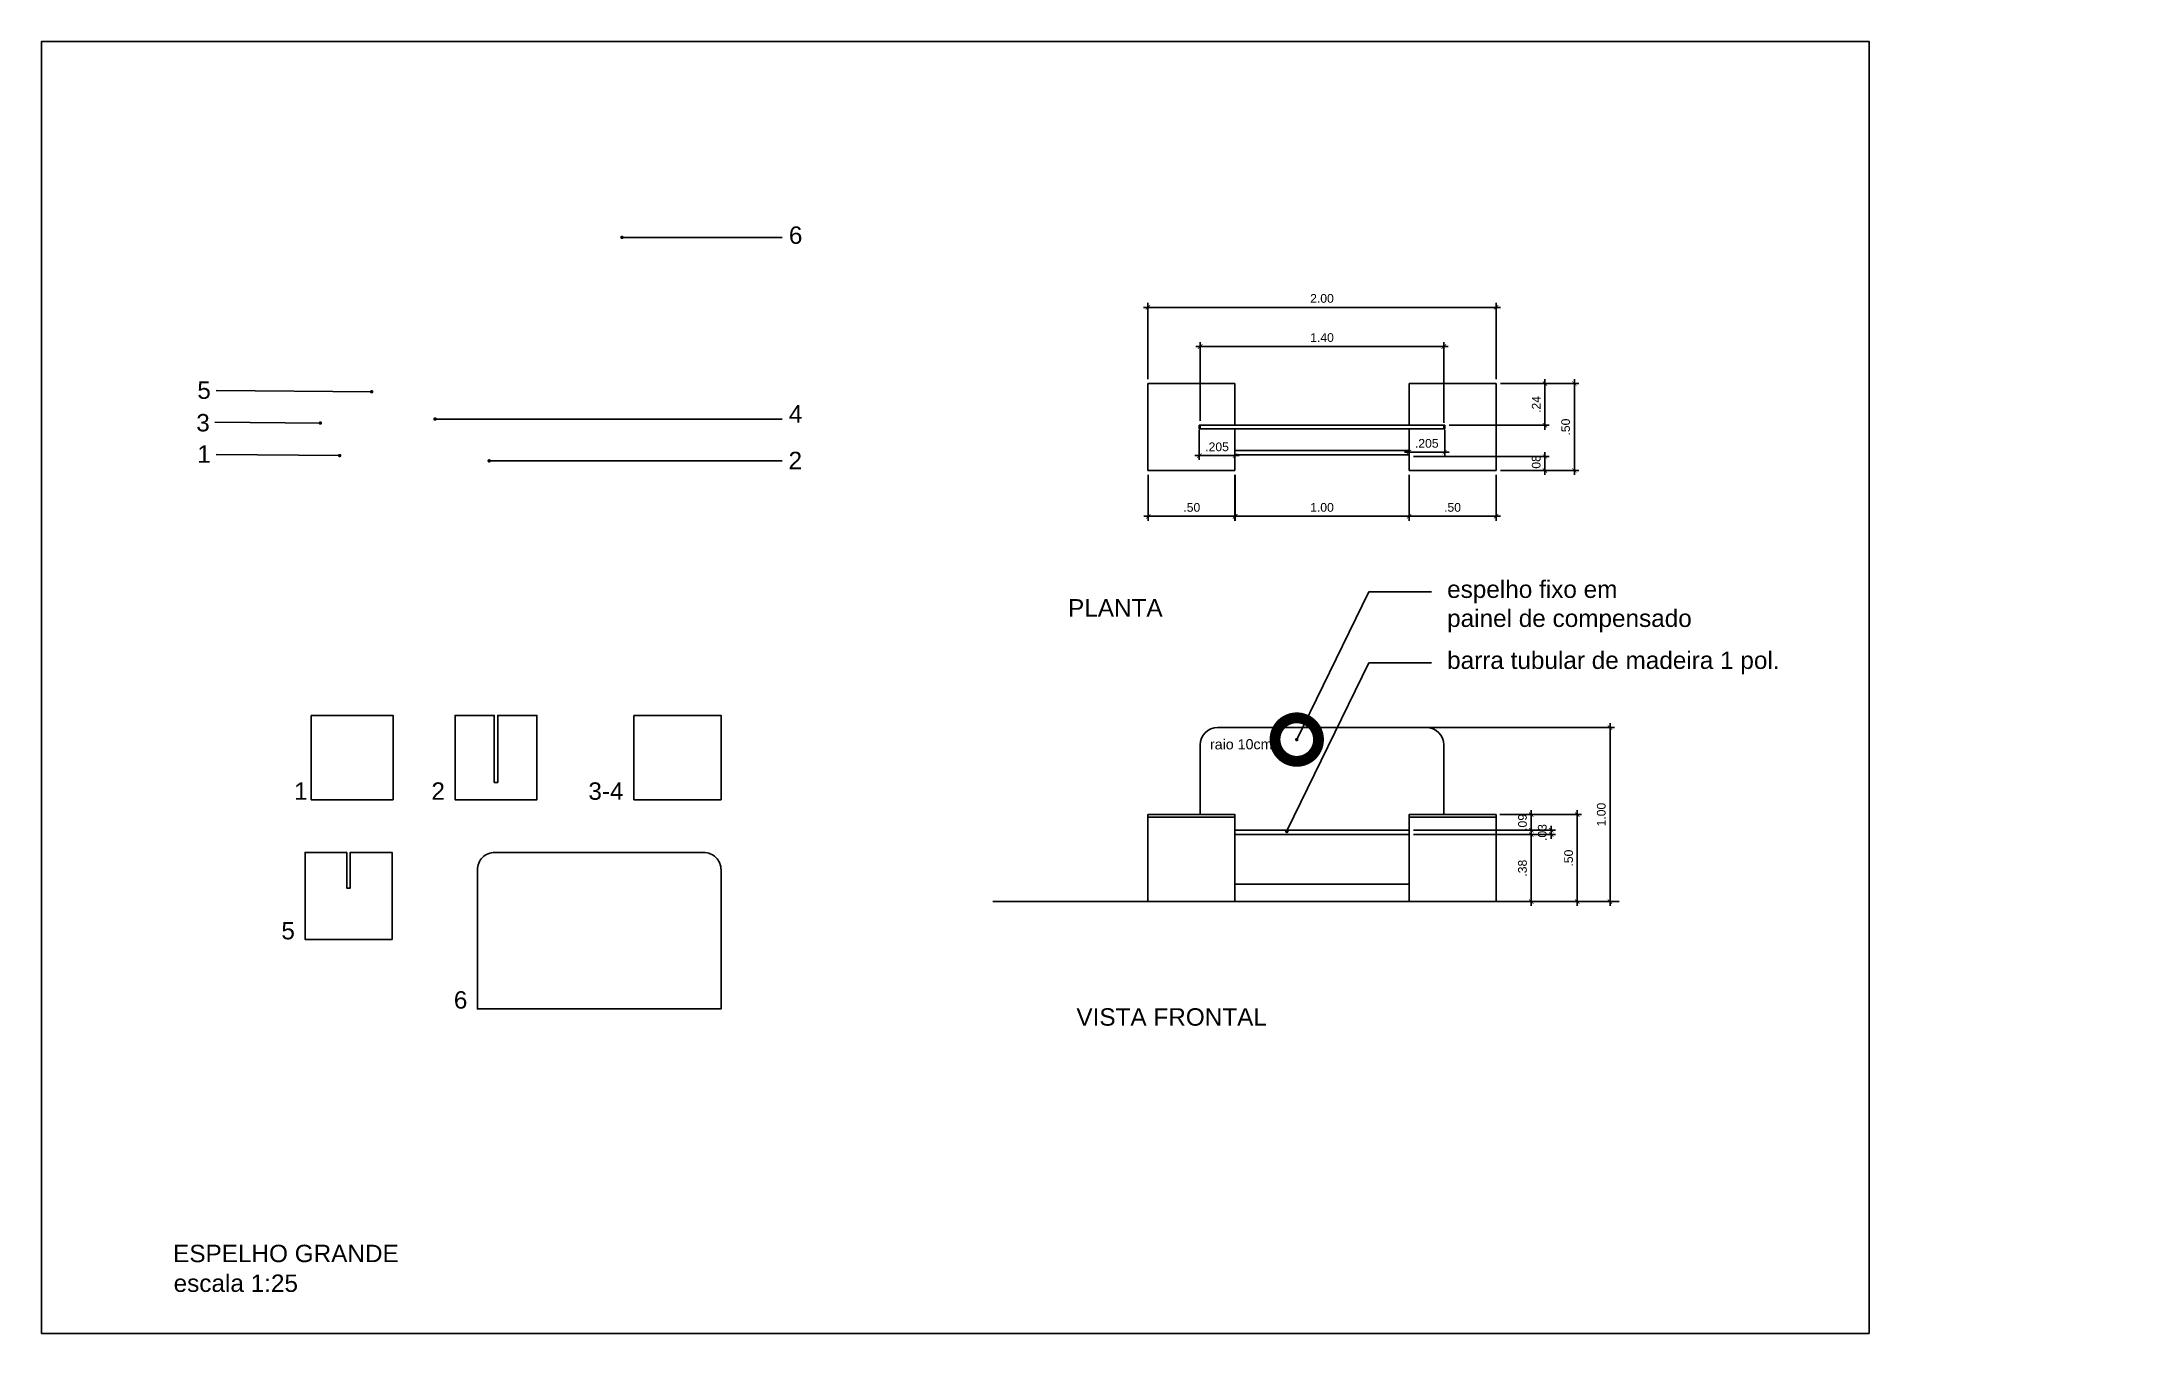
# Model space of a CAD drawing. Header units: metres. Extents: x 0.7 to 73.1, y 0.9 to 38.5.
# Drawn here: x 0.74 to 12.66, y 0.93 to 8.35 of the extents above; entities outside this region: 5.
import ezdxf
from ezdxf import colors
from ezdxf.entities.mleader import LeaderData, LeaderLine
from ezdxf.math import Vec2, Vec3

# ---------------------------------------------------------------- set-up
doc = ezdxf.new("R2010")
doc.units = ezdxf.units.M
doc.header["$LTSCALE"] = 0.05
doc.header["$MEASUREMENT"] = 0
for name, color, linetype in [('2D-CHAMADAS', 7, 'Continuous'), ('AR-MOBILIARIO', 7, 'Continuous'), ('FLIP_COTA', 1, 'Continuous'), ('FLIP_TXT_02', 2, 'Continuous'), ('FLIP_TXT_03', 1, 'Continuous'), ('UR-CALÇADAS', 7, 'Continuous')]:
    doc.layers.add(name, color=color, linetype=linetype)
doc.styles.add('080-ARIAL-100', font='arial.ttf', dxfattribs={"height": 0.175})
doc.styles.add('Arial', font='arial.ttf')
doc.dimstyles.new('PADR025', dxfattribs={"dimscale": 0, "dimtxt": 0.05, "dimasz": 0.025, "dimexe": 0.025, "dimexo": 0.025, "dimgap": 0.025, "dimtad": 1, "dimzin": 5, "dimdsep": 46, "dimtxsty": 'Arial', "dimblk1": 'ARCHTICK', "dimblk2": 'ARCHTICK', "dimsah": 1, "dimcen": 0.025, "dimdle": 0.025, "dimclrd": 12, "dimclre": 12, "dimclrt": 12, "dimadec": 0, "dimazin": 0, "dimtfac": 1, "dimtix": 1, "dimtmove": 2, "dimatfit": 3, "dimldrblk": 'ORIGIN', "dimfxl": 0.05, "dimtolj": 1, "dimtzin": 5, "dimarcsym": 0})
pattern_1 = [(10, (0, 0), (-0.01562834, 0.0886327), [])]

# ---------------------------------------------------------------- blocks, each defined once
blk = doc.blocks.new('_ArchTick')
at = {"color": 0, "linetype": 'ByBlock', "const_width": 0.15}
blk.add_lwpolyline([(-0.5, -0.5), (0.5, 0.5)], dxfattribs=at)
blk = doc.blocks.new('*D137')
at = {"layer": 'DEFPOINTS', "color": 0, "ltscale": 10, "transparency": 16777216}
for p in [(8.599, 5.888), (9.099, 5.888), (9.099, 5.625)]:
    blk.add_point(p, dxfattribs=at)
at = {"layer": 'FLIP_COTA', "color": 12, "lineweight": -2, "ltscale": 10, "transparency": 16777216}
for p, q in [((8.599, 5.863), (8.599, 5.6)), ((9.099, 5.863), (9.099, 5.6)), ((8.574, 5.625), (9.124, 5.625))]:
    blk.add_line(p, q, dxfattribs=at)
at = {"layer": 'FLIP_COTA', "color": 12, "lineweight": -2, "ltscale": 10, "transparency": 16777216, "xscale": 0.025, "yscale": 0.025, "zscale": 0.025, "rotation": 180}
blk.add_blockref('_ArchTick', (8.599, 5.625), dxfattribs=at)
at = {"layer": 'FLIP_COTA', "color": 12, "lineweight": -2, "ltscale": 10, "transparency": 16777216, "xscale": 0.025, "yscale": 0.025, "zscale": 0.025}
blk.add_blockref('_ArchTick', (9.099, 5.625), dxfattribs=at)
at = {"layer": 'FLIP_COTA', "color": 12, "ltscale": 10, "transparency": 16777216, "insert": (8.849, 5.676), "char_height": 0.05, "attachment_point": 5, "style": 'Arial'}
blk.add_mtext('\\A1;.50', dxfattribs=at)
blk = doc.blocks.new('_Origin')
at = {"color": 0, "linetype": 'ByBlock', "lineweight": -2}
blk.add_line((0, 0), (-1, 0), dxfattribs=at)
blk.add_circle((0, 0), 0.5, dxfattribs=at)
blk = doc.blocks.new('*D138')
at = {"layer": 'DEFPOINTS', "color": 0, "ltscale": 10, "transparency": 16777216}
for p in [(7.599, 5.888), (8.599, 5.888), (8.599, 5.625)]:
    blk.add_point(p, dxfattribs=at)
at = {"layer": 'FLIP_COTA', "color": 12, "lineweight": -2, "ltscale": 10, "transparency": 16777216}
for p, q in [((7.599, 5.863), (7.599, 5.6)), ((8.599, 5.863), (8.599, 5.6)), ((7.574, 5.625), (8.624, 5.625))]:
    blk.add_line(p, q, dxfattribs=at)
at = {"layer": 'FLIP_COTA', "color": 12, "lineweight": -2, "ltscale": 10, "transparency": 16777216, "xscale": 0.025, "yscale": 0.025, "zscale": 0.025, "rotation": 180}
blk.add_blockref('_ArchTick', (7.599, 5.625), dxfattribs=at)
at = {"layer": 'FLIP_COTA', "color": 12, "lineweight": -2, "ltscale": 10, "transparency": 16777216, "xscale": 0.025, "yscale": 0.025, "zscale": 0.025}
blk.add_blockref('_ArchTick', (8.599, 5.625), dxfattribs=at)
at = {"layer": 'FLIP_COTA', "color": 12, "ltscale": 10, "transparency": 16777216, "insert": (8.099, 5.676), "char_height": 0.05, "attachment_point": 5, "style": 'Arial'}
blk.add_mtext('\\A1;1.00', dxfattribs=at)
blk = doc.blocks.new('*D139')
at = {"layer": 'DEFPOINTS', "color": 0, "ltscale": 10, "transparency": 16777216}
for p in [(8.799, 6.601), (7.399, 6.148), (8.799, 6.138)]:
    blk.add_point(p, dxfattribs=at)
at = {"layer": 'FLIP_COTA', "color": 12, "lineweight": -2, "ltscale": 10, "transparency": 16777216}
for p, q in [((7.374, 6.601), (8.824, 6.601)), ((7.399, 6.173), (7.399, 6.626)), ((8.799, 6.163), (8.799, 6.626))]:
    blk.add_line(p, q, dxfattribs=at)
at = {"layer": 'FLIP_COTA', "color": 12, "lineweight": -2, "ltscale": 10, "transparency": 16777216, "xscale": 0.025, "yscale": 0.025, "zscale": 0.025, "rotation": 180}
blk.add_blockref('_ArchTick', (7.399, 6.601), dxfattribs=at)
at = {"layer": 'FLIP_COTA', "color": 12, "lineweight": -2, "ltscale": 10, "transparency": 16777216, "xscale": 0.025, "yscale": 0.025, "zscale": 0.025}
blk.add_blockref('_ArchTick', (8.799, 6.601), dxfattribs=at)
at = {"layer": 'FLIP_COTA', "color": 12, "ltscale": 10, "transparency": 16777216, "insert": (8.099, 6.652), "char_height": 0.05, "attachment_point": 5, "style": 'Arial'}
blk.add_mtext('\\A1;1.40', dxfattribs=at)
blk = doc.blocks.new('*D140')
at = {"layer": 'DEFPOINTS', "color": 0, "ltscale": 10, "transparency": 16777216}
for p in [(7.394, 6.148), (7.599, 6.148), (7.599, 5.974)]:
    blk.add_point(p, dxfattribs=at)
at = {"layer": 'FLIP_COTA', "color": 12, "lineweight": -2, "ltscale": 10, "transparency": 16777216}
for p, q in [((7.394, 6.123), (7.394, 5.949)), ((7.599, 6.123), (7.599, 5.949)), ((7.369, 5.974), (7.624, 5.974))]:
    blk.add_line(p, q, dxfattribs=at)
at = {"layer": 'FLIP_COTA', "color": 12, "lineweight": -2, "ltscale": 10, "transparency": 16777216, "xscale": 0.025, "yscale": 0.025, "zscale": 0.025, "rotation": 180}
blk.add_blockref('_ArchTick', (7.394, 5.974), dxfattribs=at)
at = {"layer": 'FLIP_COTA', "color": 12, "lineweight": -2, "ltscale": 10, "transparency": 16777216, "xscale": 0.025, "yscale": 0.025, "zscale": 0.025}
blk.add_blockref('_ArchTick', (7.599, 5.974), dxfattribs=at)
at = {"layer": 'FLIP_COTA', "color": 12, "ltscale": 10, "transparency": 16777216, "insert": (7.496, 6.024), "char_height": 0.05, "attachment_point": 5, "style": 'Arial'}
blk.add_mtext('\\A1;.205', dxfattribs=at)
blk = doc.blocks.new('*D141')
at = {"layer": 'DEFPOINTS', "color": 0, "ltscale": 10, "transparency": 16777216}
for p in [(7.101, 5.888), (7.601, 5.888), (7.601, 5.625)]:
    blk.add_point(p, dxfattribs=at)
at = {"layer": 'FLIP_COTA', "color": 12, "lineweight": -2, "ltscale": 10, "transparency": 16777216}
for p, q in [((7.101, 5.863), (7.101, 5.6)), ((7.601, 5.863), (7.601, 5.6)), ((7.076, 5.625), (7.626, 5.625))]:
    blk.add_line(p, q, dxfattribs=at)
at = {"layer": 'FLIP_COTA', "color": 12, "lineweight": -2, "ltscale": 10, "transparency": 16777216, "xscale": 0.025, "yscale": 0.025, "zscale": 0.025, "rotation": 180}
blk.add_blockref('_ArchTick', (7.101, 5.625), dxfattribs=at)
at = {"layer": 'FLIP_COTA', "color": 12, "lineweight": -2, "ltscale": 10, "transparency": 16777216, "xscale": 0.025, "yscale": 0.025, "zscale": 0.025}
blk.add_blockref('_ArchTick', (7.601, 5.625), dxfattribs=at)
at = {"layer": 'FLIP_COTA', "color": 12, "ltscale": 10, "transparency": 16777216, "insert": (7.351, 5.676), "char_height": 0.05, "attachment_point": 5, "style": 'Arial'}
blk.add_mtext('\\A1;.50', dxfattribs=at)
blk = doc.blocks.new('*D142')
at = {"layer": 'DEFPOINTS', "color": 0, "ltscale": 10, "transparency": 16777216}
for p in [(8.599, 6.148), (8.804, 6.148), (8.804, 5.994)]:
    blk.add_point(p, dxfattribs=at)
at = {"layer": 'FLIP_COTA', "color": 12, "lineweight": -2, "ltscale": 10, "transparency": 16777216}
for p, q in [((8.599, 6.123), (8.599, 5.969)), ((8.804, 6.123), (8.804, 5.969)), ((8.574, 5.994), (8.829, 5.994))]:
    blk.add_line(p, q, dxfattribs=at)
at = {"layer": 'FLIP_COTA', "color": 12, "lineweight": -2, "ltscale": 10, "transparency": 16777216, "xscale": 0.025, "yscale": 0.025, "zscale": 0.025, "rotation": 180}
blk.add_blockref('_ArchTick', (8.599, 5.994), dxfattribs=at)
at = {"layer": 'FLIP_COTA', "color": 12, "lineweight": -2, "ltscale": 10, "transparency": 16777216, "xscale": 0.025, "yscale": 0.025, "zscale": 0.025}
blk.add_blockref('_ArchTick', (8.804, 5.994), dxfattribs=at)
at = {"layer": 'FLIP_COTA', "color": 12, "ltscale": 10, "transparency": 16777216, "insert": (8.701, 6.044), "char_height": 0.05, "attachment_point": 5, "style": 'Arial'}
blk.add_mtext('\\A1;.205', dxfattribs=at)
blk = doc.blocks.new('_DotSmall')
at = {"color": 0, "linetype": 'ByBlock', "const_width": 0.5}
blk.add_lwpolyline([(-0.0625, 0, 1), (0.0625, 0, 1)], format="xyb", close=True, dxfattribs=at)
blk = doc.blocks.new('*D143')
at = {"layer": 'DEFPOINTS', "color": 0, "ltscale": 10, "transparency": 16777216}
for p in [(9.099, 6.826), (7.099, 6.388), (9.099, 6.388)]:
    blk.add_point(p, dxfattribs=at)
at = {"layer": 'FLIP_COTA', "color": 12, "lineweight": -2, "ltscale": 10, "transparency": 16777216}
for p, q in [((7.074, 6.826), (9.124, 6.826)), ((7.099, 6.413), (7.099, 6.851)), ((9.099, 6.413), (9.099, 6.851))]:
    blk.add_line(p, q, dxfattribs=at)
at = {"layer": 'FLIP_COTA', "color": 12, "lineweight": -2, "ltscale": 10, "transparency": 16777216, "xscale": 0.025, "yscale": 0.025, "zscale": 0.025, "rotation": 180}
blk.add_blockref('_ArchTick', (7.099, 6.826), dxfattribs=at)
at = {"layer": 'FLIP_COTA', "color": 12, "lineweight": -2, "ltscale": 10, "transparency": 16777216, "xscale": 0.025, "yscale": 0.025, "zscale": 0.025}
blk.add_blockref('_ArchTick', (9.099, 6.826), dxfattribs=at)
at = {"layer": 'FLIP_COTA', "color": 12, "ltscale": 10, "transparency": 16777216, "insert": (8.099, 6.877), "char_height": 0.05, "attachment_point": 5, "style": 'Arial'}
blk.add_mtext('\\A1;2.00', dxfattribs=at)
blk = doc.blocks.new('*D162')
at = {"layer": 'DEFPOINTS', "color": 0, "ltscale": 10, "transparency": 16777216}
for p in [(9.099, 3.911), (9.566, 3.911), (9.099, 3.411)]:
    blk.add_point(p, dxfattribs=at)
at = {"layer": 'FLIP_COTA', "color": 12, "lineweight": -2, "ltscale": 10, "transparency": 16777216}
for p, q in [((9.566, 3.386), (9.566, 3.936)), ((9.124, 3.911), (9.591, 3.911)), ((9.124, 3.411), (9.591, 3.411))]:
    blk.add_line(p, q, dxfattribs=at)
at = {"layer": 'FLIP_COTA', "color": 12, "lineweight": -2, "ltscale": 10, "transparency": 16777216, "xscale": 0.025, "yscale": 0.025, "zscale": 0.025}
for p, rotation in [((9.566, 3.911), 90), ((9.566, 3.411), 270)]:
    blk.add_blockref('_ArchTick', p, dxfattribs=dict(at, rotation=rotation))
at = {"layer": 'FLIP_COTA', "color": 12, "ltscale": 10, "transparency": 16777216, "insert": (9.516, 3.661), "char_height": 0.05, "attachment_point": 5, "rotation": 90, "style": 'Arial'}
blk.add_mtext('\\A1;.50', dxfattribs=at)
blk = doc.blocks.new('*D163')
at = {"layer": 'DEFPOINTS', "color": 0, "ltscale": 10, "transparency": 16777216}
for p in [(8.609, 4.411), (9.754, 4.411), (9.543, 3.411)]:
    blk.add_point(p, dxfattribs=at)
at = {"layer": 'FLIP_COTA', "color": 12, "lineweight": -2, "ltscale": 10, "transparency": 16777216}
for p, q in [((8.634, 4.411), (9.779, 4.411)), ((9.754, 3.386), (9.754, 4.436)), ((9.568, 3.411), (9.779, 3.411))]:
    blk.add_line(p, q, dxfattribs=at)
at = {"layer": 'FLIP_COTA', "color": 12, "lineweight": -2, "ltscale": 10, "transparency": 16777216, "xscale": 0.025, "yscale": 0.025, "zscale": 0.025}
for p, rotation in [((9.754, 4.411), 90), ((9.754, 3.411), 270)]:
    blk.add_blockref('_ArchTick', p, dxfattribs=dict(at, rotation=rotation))
at = {"layer": 'FLIP_COTA', "color": 12, "ltscale": 10, "transparency": 16777216, "insert": (9.704, 3.911), "char_height": 0.05, "attachment_point": 5, "rotation": 90, "style": 'Arial'}
blk.add_mtext('\\A1;1.00', dxfattribs=at)
blk = doc.blocks.new('*D164')
at = {"layer": 'DEFPOINTS', "color": 0, "ltscale": 10, "transparency": 16777216}
for p in [(9.096, 3.911), (9.1, 3.821), (9.301, 3.911)]:
    blk.add_point(p, dxfattribs=at)
at = {"layer": 'FLIP_COTA', "color": 12, "lineweight": -2, "ltscale": 10, "transparency": 16777216}
for p, q in [((9.301, 3.911), (9.301, 3.936)), ((9.121, 3.911), (9.326, 3.911)), ((9.125, 3.821), (9.326, 3.821)), ((9.301, 3.821), (9.301, 3.911)), ((9.301, 3.821), (9.301, 3.796))]:
    blk.add_line(p, q, dxfattribs=at)
at = {"layer": 'FLIP_COTA', "color": 12, "lineweight": -2, "ltscale": 10, "transparency": 16777216, "xscale": 0.025, "yscale": 0.025, "zscale": 0.025}
for p, rotation in [((9.301, 3.911), 270), ((9.301, 3.821), 90)]:
    blk.add_blockref('_ArchTick', p, dxfattribs=dict(at, rotation=rotation))
at = {"layer": 'FLIP_COTA', "color": 12, "ltscale": 10, "transparency": 16777216, "insert": (9.251, 3.866), "char_height": 0.05, "attachment_point": 5, "rotation": 90, "style": 'Arial'}
blk.add_mtext('\\A1;.09', dxfattribs=at)
blk = doc.blocks.new('*D165')
at = {"layer": 'DEFPOINTS', "color": 0, "ltscale": 10, "transparency": 16777216}
for p in [(8.599, 3.821), (9.416, 3.821), (8.599, 3.796)]:
    blk.add_point(p, dxfattribs=at)
at = {"layer": 'FLIP_COTA', "color": 12, "lineweight": -2, "ltscale": 10, "transparency": 16777216}
for p, q in [((8.624, 3.821), (9.441, 3.821)), ((9.416, 3.821), (9.416, 3.846)), ((9.416, 3.796), (9.416, 3.821)), ((8.624, 3.796), (9.441, 3.796)), ((9.416, 3.796), (9.416, 3.771))]:
    blk.add_line(p, q, dxfattribs=at)
at = {"layer": 'FLIP_COTA', "color": 12, "lineweight": -2, "ltscale": 10, "transparency": 16777216, "xscale": 0.025, "yscale": 0.025, "zscale": 0.025}
for p, rotation in [((9.416, 3.821), 270), ((9.416, 3.796), 90)]:
    blk.add_blockref('_ArchTick', p, dxfattribs=dict(at, rotation=rotation))
at = {"layer": 'FLIP_COTA', "color": 12, "ltscale": 10, "transparency": 16777216, "insert": (9.365, 3.808), "char_height": 0.05, "attachment_point": 5, "rotation": 90, "style": 'Arial'}
blk.add_mtext('\\A1;.03', dxfattribs=at)
blk = doc.blocks.new('*D161')
at = {"layer": 'DEFPOINTS', "color": 0, "ltscale": 10, "transparency": 16777216}
for p in [(9.096, 3.796), (9.301, 3.796), (9.1, 3.411)]:
    blk.add_point(p, dxfattribs=at)
at = {"layer": 'FLIP_COTA', "color": 12, "lineweight": -2, "ltscale": 10, "transparency": 16777216}
for p, q in [((9.301, 3.386), (9.301, 3.821)), ((9.121, 3.796), (9.326, 3.796)), ((9.125, 3.411), (9.326, 3.411))]:
    blk.add_line(p, q, dxfattribs=at)
at = {"layer": 'FLIP_COTA', "color": 12, "lineweight": -2, "ltscale": 10, "transparency": 16777216, "xscale": 0.025, "yscale": 0.025, "zscale": 0.025}
for p, rotation in [((9.301, 3.796), 90), ((9.301, 3.411), 270)]:
    blk.add_blockref('_ArchTick', p, dxfattribs=dict(at, rotation=rotation))
at = {"layer": 'FLIP_COTA', "color": 12, "ltscale": 10, "transparency": 16777216, "insert": (9.251, 3.603), "char_height": 0.05, "attachment_point": 5, "rotation": 90, "style": 'Arial'}
blk.add_mtext('\\A1;.38', dxfattribs=at)
blk = doc.blocks.new('*D166')
at = {"layer": 'DEFPOINTS', "color": 0, "ltscale": 10, "transparency": 16777216}
for p in [(8.599, 5.969), (9.38, 5.969), (9.099, 5.888)]:
    blk.add_point(p, dxfattribs=at)
at = {"layer": 'FLIP_COTA', "color": 12, "lineweight": -2, "ltscale": 10, "transparency": 16777216}
for p, q in [((8.624, 5.969), (9.405, 5.969)), ((9.38, 5.969), (9.38, 5.994)), ((9.38, 5.888), (9.38, 5.969)), ((9.124, 5.888), (9.405, 5.888)), ((9.38, 5.888), (9.38, 5.863))]:
    blk.add_line(p, q, dxfattribs=at)
at = {"layer": 'FLIP_COTA', "color": 12, "lineweight": -2, "ltscale": 10, "transparency": 16777216, "xscale": 0.025, "yscale": 0.025, "zscale": 0.025}
for p, rotation in [((9.38, 5.969), 270), ((9.38, 5.888), 90)]:
    blk.add_blockref('_ArchTick', p, dxfattribs=dict(at, rotation=rotation))
at = {"layer": 'FLIP_COTA', "color": 12, "ltscale": 10, "transparency": 16777216, "insert": (9.33, 5.928), "char_height": 0.05, "attachment_point": 5, "rotation": 90, "style": 'Arial'}
blk.add_mtext('\\A1;.08', dxfattribs=at)
blk = doc.blocks.new('*D167')
at = {"layer": 'DEFPOINTS', "color": 0, "ltscale": 10, "transparency": 16777216}
for p in [(9.268, 6.388), (9.549, 6.388), (9.268, 5.888)]:
    blk.add_point(p, dxfattribs=at)
at = {"layer": 'FLIP_COTA', "color": 12, "lineweight": -2, "ltscale": 10, "transparency": 16777216}
for p, q in [((9.293, 6.388), (9.574, 6.388)), ((9.549, 5.863), (9.549, 6.413)), ((9.293, 5.888), (9.574, 5.888))]:
    blk.add_line(p, q, dxfattribs=at)
at = {"layer": 'FLIP_COTA', "color": 12, "lineweight": -2, "ltscale": 10, "transparency": 16777216, "xscale": 0.025, "yscale": 0.025, "zscale": 0.025}
for p, rotation in [((9.549, 6.388), 90), ((9.549, 5.888), 270)]:
    blk.add_blockref('_ArchTick', p, dxfattribs=dict(at, rotation=rotation))
at = {"layer": 'FLIP_COTA', "color": 12, "ltscale": 10, "transparency": 16777216, "insert": (9.499, 6.138), "char_height": 0.05, "attachment_point": 5, "rotation": 90, "style": 'Arial'}
blk.add_mtext('\\A1;.50', dxfattribs=at)
blk = doc.blocks.new('*D168')
at = {"layer": 'DEFPOINTS', "color": 0, "ltscale": 10, "transparency": 16777216}
for p in [(9.099, 6.388), (9.38, 6.388), (8.804, 6.148)]:
    blk.add_point(p, dxfattribs=at)
at = {"layer": 'FLIP_COTA', "color": 12, "lineweight": -2, "ltscale": 10, "transparency": 16777216}
for p, q in [((9.124, 6.388), (9.405, 6.388)), ((9.38, 6.123), (9.38, 6.413)), ((8.829, 6.148), (9.405, 6.148))]:
    blk.add_line(p, q, dxfattribs=at)
at = {"layer": 'FLIP_COTA', "color": 12, "lineweight": -2, "ltscale": 10, "transparency": 16777216, "xscale": 0.025, "yscale": 0.025, "zscale": 0.025}
for p, rotation in [((9.38, 6.388), 90), ((9.38, 6.148), 270)]:
    blk.add_blockref('_ArchTick', p, dxfattribs=dict(at, rotation=rotation))
at = {"layer": 'FLIP_COTA', "color": 12, "ltscale": 10, "transparency": 16777216, "insert": (9.33, 6.268), "char_height": 0.05, "attachment_point": 5, "rotation": 90, "style": 'Arial'}
blk.add_mtext('\\A1;.24', dxfattribs=at)

msp = doc.modelspace()

# ---------------------------------------------------------------- hatches: boundary and pattern name
at = {"layer": 'AR-MOBILIARIO', "linetype": 'Continuous', "lineweight": 0, "true_color": 0x5d5d5d}
h = msp.add_hatch(dxfattribs=at)
h.set_pattern_fill('MADEIRA_1', color=251, style=0, pattern_type=2)
h.set_pattern_definition(pattern_1)
h.paths.add_polyline_path([(35.991, 24.851), (35.978, 24.867), (35.532, 24.762), (35.533, 24.751), (35.539, 24.746), (35.547, 24.747)])
h = msp.add_hatch(dxfattribs=at)
h.set_pattern_fill('MADEIRA_1', color=251, style=0, pattern_type=2)
h.set_pattern_definition(pattern_1)
h.paths.add_polyline_path([(35.53, 24.777), (35.537, 24.764), (35.544, 24.765)])
h = msp.add_hatch(dxfattribs=at)
h.set_pattern_fill('MADEIRA_1', color=251, style=0, pattern_type=2)
h.set_pattern_definition(pattern_1)
h.paths.add_polyline_path([(35.532, 24.762), (35.537, 24.764), (35.53, 24.777)])
h = msp.add_hatch(dxfattribs=at)
h.set_pattern_fill('MADEIRA_1', color=251, style=0, pattern_type=2)
h.set_pattern_definition(pattern_1)
h.paths.add_polyline_path([(35.863, 24.471), (35.865, 24.493), (35.858, 24.499), (35.841, 24.489)])
at = {"layer": 'UR-CALÇADAS', "linetype": 'Continuous', "lineweight": 0, "true_color": 0x55697f}
msp.add_hatch(color=147, dxfattribs=at).paths.add_polyline_path([(73.119, 38.452), (73.103, 38.424, 0.005311)])

# ---------------------------------------------------------------- linework, layer by layer
at = {"layer": '2D-CHAMADAS', "color": 1}
for p, q in [((4.077, 7.228), (4.997, 7.228)), ((1.746, 6.348), (2.639, 6.341)), ((1.737, 6.167), (2.344, 6.161)), ((3.003, 6.184), (4.997, 6.184)), ((7.399, 6.128), (7.399, 6.148)), ((7.399, 6.148), (8.799, 6.148)), ((8.799, 6.128), (7.399, 6.128)), ((8.799, 6.148), (8.799, 6.128)), ((1.746, 5.981), (2.455, 5.974)), ((3.314, 5.944), (4.997, 5.944)), ((7.599, 3.896), (7.099, 3.896)), ((9.099, 3.896), (8.599, 3.896))]:
    msp.add_line(p, q, dxfattribs=at)
at = {"layer": '2D-CHAMADAS', "color": 2}
for p, q in [((7.099, 6.388), (7.099, 5.888)), ((7.599, 6.388), (7.099, 6.388)), ((7.599, 6.148), (7.599, 6.388)), ((9.099, 6.388), (8.599, 6.388)), ((8.599, 6.388), (8.599, 6.148)), ((9.099, 5.888), (9.099, 6.388)), ((7.599, 5.888), (7.599, 6.128)), ((8.804, 6.148), (8.599, 6.148)), ((8.599, 6.128), (8.599, 5.888)), ((8.599, 6.128), (8.804, 6.128)), ((8.804, 6.128), (8.804, 6.148)), ((7.599, 6.004), (8.599, 6.004)), ((7.599, 5.978), (8.599, 5.978)), ((7.099, 5.888), (7.599, 5.888)), ((8.599, 5.888), (9.099, 5.888)), ((8.699, 4.411), (7.499, 4.411)), ((7.599, 3.821), (8.599, 3.821)), ((7.599, 3.796), (8.599, 3.796))]:
    msp.add_line(p, q, dxfattribs=at)
at = {"layer": '2D-CHAMADAS', "color": 4}
msp.add_line((6.208, 3.411), (9.807, 3.411), dxfattribs=at)
at = {"layer": '2D-CHAMADAS', "color": 1, "const_width": 0.01}
for points in [[(4.072, 7.228, 1), (4.082, 7.228, 1)], [(2.634, 6.341, 1), (2.644, 6.341, 1)], [(2.339, 6.161, 1), (2.349, 6.161, 1)], [(2.998, 6.184, 1), (3.008, 6.184, 1)], [(2.45, 5.974, 1), (2.46, 5.974, 1)], [(3.309, 5.944, 1), (3.319, 5.944, 1)], [(7.949, 4.342, 1), (7.959, 4.342, 1)], [(7.892, 3.814, 1), (7.902, 3.814, 1)]]:
    msp.add_lwpolyline(points, format="xyb", close=True, dxfattribs=at)
at = {"layer": '2D-CHAMADAS', "color": 2}
for points in [[(7.599, 6.148), (7.394, 6.148), (7.394, 6.128), (7.599, 6.128)], [(7.399, 4.311), (7.399, 3.911)], [(8.799, 3.911), (8.799, 4.311)], [(7.599, 3.511), (8.599, 3.511)]]:
    msp.add_lwpolyline(points, dxfattribs=at)
for points in [[(2.292, 4.481), (2.292, 3.996), (2.762, 3.996), (2.762, 4.481)], [(3.343, 4.096), (3.343, 4.481), (3.118, 4.481), (3.118, 3.996), (3.588, 3.996), (3.588, 4.481), (3.363, 4.481), (3.363, 4.096)], [(4.146, 4.481), (4.146, 3.996), (4.646, 3.996), (4.646, 4.481)], [(7.099, 3.411), (7.599, 3.411), (7.599, 3.911), (7.099, 3.911)], [(8.599, 3.411), (9.099, 3.411), (9.099, 3.911), (8.599, 3.911)], [(2.496, 3.694), (2.256, 3.694), (2.256, 3.194), (2.756, 3.194), (2.756, 3.694), (2.516, 3.694), (2.516, 3.489), (2.496, 3.489)]]:
    msp.add_lwpolyline(points, close=True, dxfattribs=at)
msp.add_lwpolyline([(3.446, 2.794), (4.446, 2.794), (4.646, 2.794), (4.646, 3.194), (4.646, 3.594, 0.414214), (4.546, 3.694), (3.346, 3.694, 0.414214), (3.246, 3.594), (3.246, 3.194), (3.246, 2.794)], format="xyb", close=True, dxfattribs=at)
for centre, start, end in [((7.499, 4.311), 90, 180), ((8.699, 4.311), 0, 90)]:
    msp.add_arc(centre, 0.1, start, end, dxfattribs=at)
at = {"layer": 'DEFPOINTS'}
msp.add_lwpolyline([(0.742, 0.929), (11.242, 0.929), (11.242, 8.354), (0.742, 8.354)], close=True, dxfattribs=at)
at = {"layer": 'FLIP_TXT_03', "linetype": 'ByBlock', "lineweight": -2}
msp.add_line((8.368, 4.784), (8.728, 4.784), dxfattribs=at)
msp.add_lwpolyline([(7.899, 3.821), (8.368, 4.784)], dxfattribs=at)

# ---------------------------------------------------------------- texts
at = {"layer": 'FLIP_TXT_02', "char_height": 0.1, "width": 3.9314, "attachment_point": 1, "style": '080-ARIAL-100'}
for s, insert in [('6', (5.036, 7.291)), ('5 ', (1.637, 6.4)), ('3 ', (1.631, 6.213)), ('4', (5.036, 6.264)), ('1 ', (1.637, 6.033)), ('2 ', (5.034, 5.996)), ('PLANTA', (6.64, 5.149)), ('1', (2.193, 4.096)), ('2 ', (2.982, 4.096)), ('3-4', (3.884, 4.096)), ('5', (2.12, 3.294)), ('6 ', (3.111, 2.896)), ('VISTA FRONTAL', (6.688, 2.798)), ('ESPELHO GRANDE', (1.498, 1.439)), ('escala 1:25', (1.501, 1.268))]:
    msp.add_mtext(s, dxfattribs=dict(at, insert=insert))
at = {"layer": 'FLIP_TXT_02', "insert": (7.635, 4.285), "char_height": 0.0585, "attachment_point": 8, "rotation": 0.1356, "style": 'Arial'}
msp.add_mtext('raio 10cm', dxfattribs=at)
at = {"layer": 'FLIP_TXT_03', "insert": (8.818, 4.848), "char_height": 0.1, "width": 3.84005, "attachment_point": 1, "style": 'Arial'}
msp.add_mtext('barra tubular de madeira 1 pol.', dxfattribs=at)

# ---------------------------------------------------------------- dimensions: what is measured, and where the dimension line sits
at = {"layer": 'FLIP_COTA', "ltscale": 10}
for base, p1, p2, picture, middle in [((9.099, 6.826), (7.099, 6.388), (9.099, 6.388), '*D143', (8.099, 6.877)), ((8.799, 6.601), (7.399, 6.148), (8.799, 6.138), '*D139', (8.099, 6.652)), ((7.601, 5.625), (7.101, 5.888), (7.601, 5.888), '*D141', (7.351, 5.676)), ((8.599, 5.625), (7.599, 5.888), (8.599, 5.888), '*D138', (8.099, 5.676)), ((9.099, 5.625), (8.599, 5.888), (9.099, 5.888), '*D137', (8.849, 5.676))]:
    dim = msp.add_linear_dim(base=base, p1=p1, p2=p2, dimstyle='PADR025', override={"dimscale": 1}, dxfattribs=at)
    dim.commit()
    dim.dimension.update_dxf_attribs({"geometry": picture, "text_midpoint": middle})
for base, p1, p2, picture, middle in [((9.38, 6.388), (8.804, 6.148), (9.099, 6.388), '*D168', (9.33, 6.268)), ((9.549, 6.388), (9.268, 5.888), (9.268, 6.388), '*D167', (9.499, 6.138)), ((9.38, 5.969), (9.099, 5.888), (8.599, 5.969), '*D166', (9.33, 5.928)), ((9.754, 4.411), (9.543, 3.411), (8.609, 4.411), '*D163', (9.704, 3.911)), ((9.301, 3.911), (9.1, 3.821), (9.096, 3.911), '*D164', (9.251, 3.866)), ((9.566, 3.911), (9.099, 3.411), (9.099, 3.911), '*D162', (9.516, 3.661)), ((9.416, 3.821), (8.5985, 3.7956), (8.5985, 3.821), '*D165', (9.3654, 3.8083)), ((9.3011, 3.7956), (9.1001, 3.411), (9.0956, 3.7956), '*D161', (9.2506, 3.6033))]:
    dim = msp.add_linear_dim(base=base, p1=p1, p2=p2, angle=90, dimstyle='PADR025', override={"dimscale": 1}, dxfattribs=at)
    dim.commit()
    dim.dimension.update_dxf_attribs({"geometry": picture, "text_midpoint": middle})
for base, p1, p2, picture, middle in [((7.599, 5.974), (7.394, 6.148), (7.599, 6.148), '*D140', (7.496, 6.024)), ((8.804, 5.994), (8.599, 6.148), (8.804, 6.148), '*D142', (8.701, 6.044))]:
    dim = msp.add_linear_dim(base=base, p1=p1, p2=p2, text='.205', dimstyle='PADR025', override={"dimscale": 1}, dxfattribs=at)
    dim.commit()
    dim.dimension.update_dxf_attribs({"geometry": picture, "text_midpoint": middle})

# ---------------------------------------------------------------- leaders
at = {"layer": 'FLIP_TXT_03'}
ml = msp.add_multileader_mtext('Standard', dxfattribs=at)
ml.set_content('espelho fixo em \\Ppainel de compensado', color=256, style='Arial')
ml.set_leader_properties()
ml.set_arrow_properties(name='DOTSMALL')
ml.build(insert=Vec2(0, 0))
ml.multileader.update_dxf_attribs({"text_right_attachment_type": 6, "dogleg_length": 0.36, "arrow_head_size": 0.5})
ctx = ml.context
ctx.base_point, ctx.char_height, ctx.arrow_head_size, ctx.landing_gap_size, ctx.plane_origin = Vec3(8.728, 5.192), 0.1, 0.5, 0.09, Vec3(8.75, 1.122)
ctx.right_attachment = 6
notes = []
notes.append((ctx, [(0, (1, 1, 0), (8.368, 5.192), (1, 0), 0.36, [(0, [(7.954, 4.342)], 0, [])])]))
ctx.mtext.insert, ctx.mtext.width, ctx.mtext.flow_direction = Vec3(8.818, 5.256), 3.84005, 5
for ctx, leaders in notes:
    for number, flags, end, landing, length, lines in leaders:
        leader = LeaderData()
        leader.index, (leader.has_last_leader_line, leader.has_dogleg_vector, leader.attachment_direction) = number, flags
        leader.last_leader_point, leader.dogleg_vector, leader.dogleg_length = Vec3(end), Vec3(landing), length
        for number, points, colour, breaks in lines:
            line = LeaderLine()
            line.index, line.vertices, line.color, line.breaks = number, Vec3.list(points), colors.encode_raw_color(colour), breaks
            leader.lines.append(line)
        ctx.leaders.append(leader)

doc.saveas('drawing.dxf')
